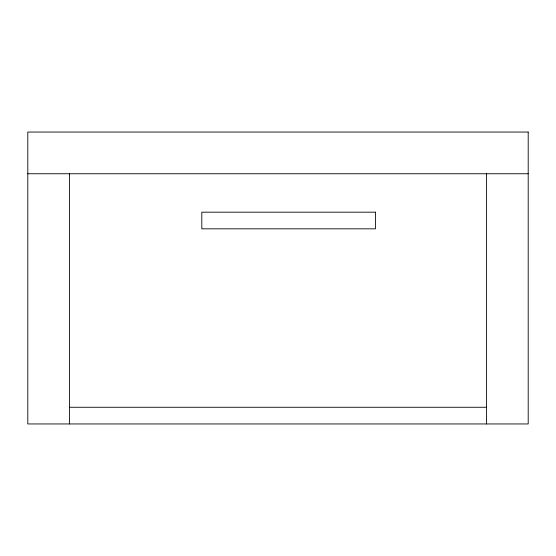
<?xml version="1.0" encoding="UTF-8"?>
<svg xmlns="http://www.w3.org/2000/svg" width="556" height="556" viewBox="0 0 556 556"><rect width="100%" height="100%" fill="white"/><g stroke="black" fill="none" stroke-linecap="round" stroke-linejoin="round"><path stroke-width="0.83" d="M27.8 173.75L528.2 173.75M69.5 407.27L486.5 407.27M486.5 173.75L486.5 423.95M69.5 173.75L69.5 423.95M528.2 132.05L27.8 132.05L27.8 423.95L528.2 423.95L528.2 132.05M375.481 212.177L201.807 212.177L201.807 228.829L375.481 228.829L375.481 212.177"/></g></svg>
